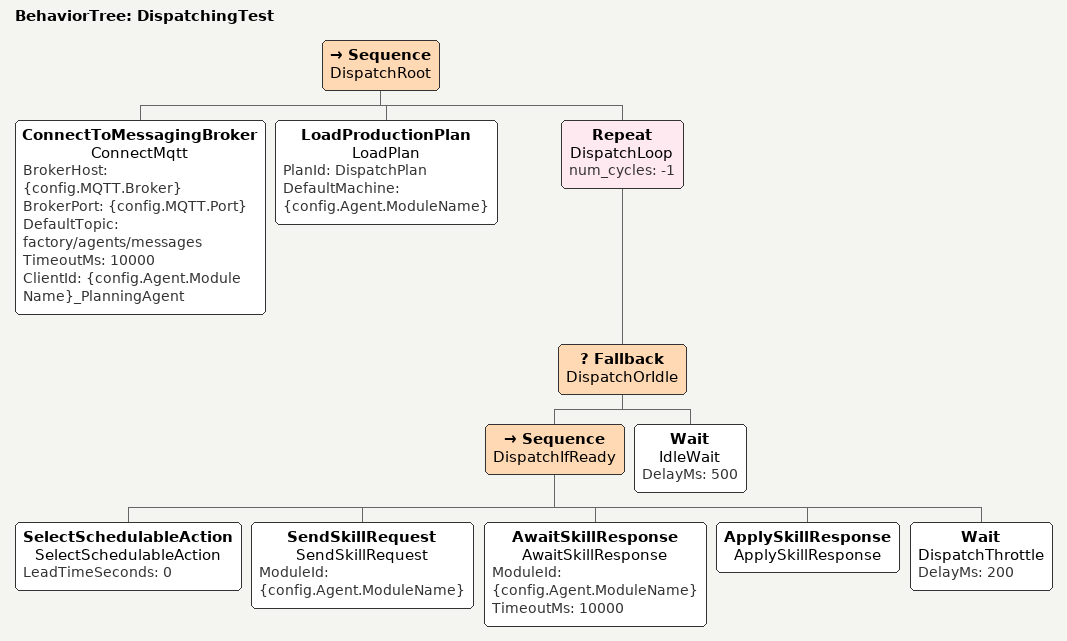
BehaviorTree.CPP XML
<?xml version="1.0" encoding="UTF-8"?>
<root BTCPP_format="4" main_tree_to_execute="DispatchingTest">
  <BehaviorTree ID="DispatchingTest">
    <Sequence name="DispatchRoot">
      <ConnectToMessagingBroker
        name="ConnectMqtt"
        BrokerHost="{config.MQTT.Broker}"
        BrokerPort="{config.MQTT.Port}"
        DefaultTopic="factory/agents/messages"
        TimeoutMs="10000"
        ClientId="{config.Agent.ModuleName}_PlanningAgent" />

      <LoadProductionPlan name="LoadPlan" PlanId="DispatchPlan" DefaultMachine="{config.Agent.ModuleName}" />

      <Repeat name="DispatchLoop" num_cycles="-1">
        <Fallback name="DispatchOrIdle">
          <Sequence name="DispatchIfReady">
            <SelectSchedulableAction name="SelectSchedulableAction" LeadTimeSeconds="0" />
            <SendSkillRequest name="SendSkillRequest" ModuleId="{config.Agent.ModuleName}" />
              <AwaitSkillResponse name="AwaitSkillResponse" ModuleId="{config.Agent.ModuleName}" TimeoutMs="10000" />
              <ApplySkillResponse name="ApplySkillResponse" />
            <Wait name="DispatchThrottle" DelayMs="200" />
          </Sequence>
          <Wait name="IdleWait" DelayMs="500" />
        </Fallback>
      </Repeat>
    </Sequence>
  </BehaviorTree>

</root>
